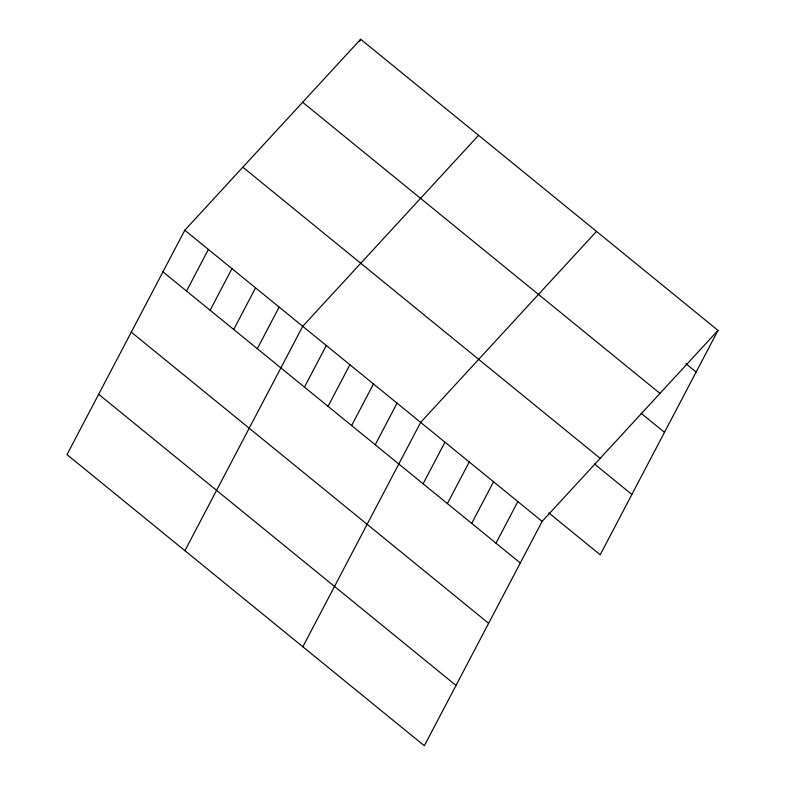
<?xml version="1.0" encoding="UTF-8"?>
<svg xmlns="http://www.w3.org/2000/svg" width="785" height="785" viewBox="0 0 785 785"><rect width="100%" height="100%" fill="white"/><g stroke="black" fill="none" stroke-linecap="round" stroke-linejoin="round"><path stroke-width="1.18" d="M184.799 230.221L67 454.603L424.342 745.75L542.141 521.368L718 330.397L360.658 39.25L184.799 230.221L542.141 521.368M186.536 291.049L208.388 249.434M210.125 310.261L231.968 268.647M359.54 41.379L360.658 39.25M233.704 329.484L255.557 287.869M257.294 348.697L279.136 307.082M184.917 550.678L302.725 326.295L478.585 135.334M304.462 387.123L326.305 345.518M328.042 406.345L349.894 364.731M351.631 425.558L373.474 383.943M375.22 444.771L397.063 403.166M302.843 646.761L420.652 422.379L596.502 231.408M423.095 483.786L444.948 442.181M447.401 503.587L469.244 461.972M471.697 523.389L493.549 481.774M496.002 543.181L517.845 501.576M718 330.397L600.201 554.779L548.793 512.899M685.874 363.632L696.158 372.012M302.627 102.266L659.969 393.422M641.129 413.293L664.493 432.329M242.83 167.195L600.182 458.352M594.481 464.004L631.866 494.471M162.956 271.836L520.298 562.982M131.291 332.143L488.633 623.3M98.665 394.286L456.007 685.433"/></g></svg>
